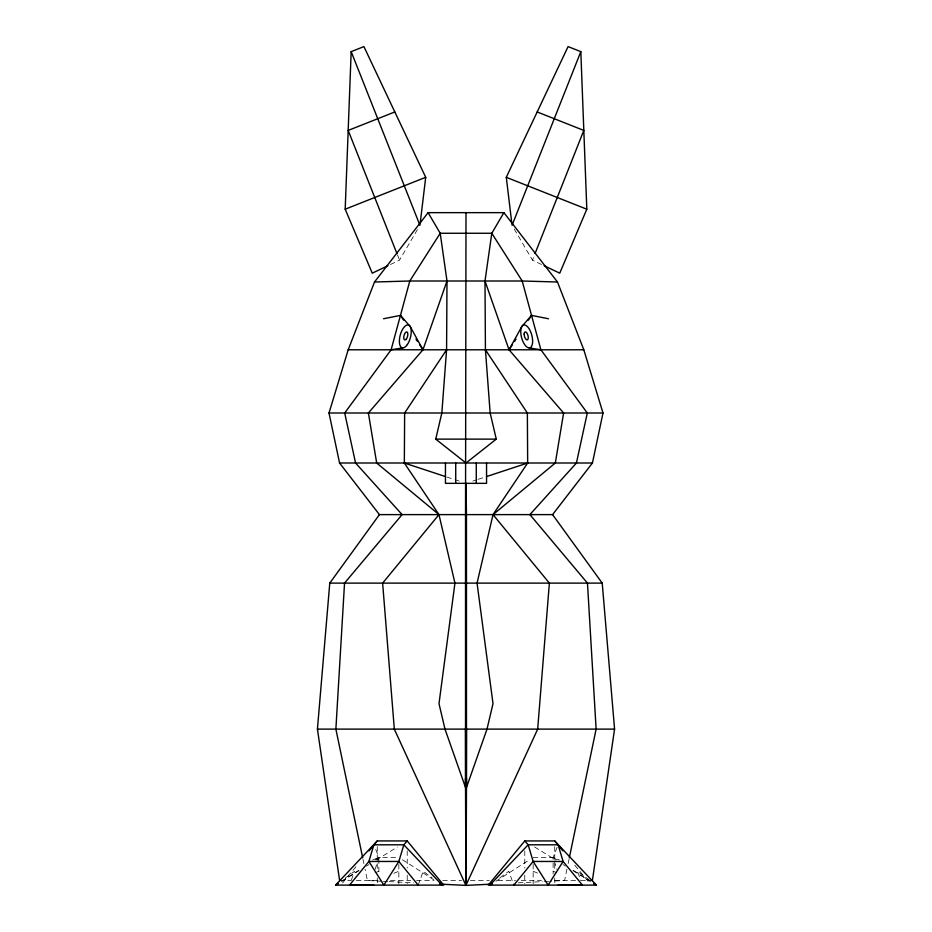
<?xml version="1.0" encoding="UTF-8"?>
<svg xmlns="http://www.w3.org/2000/svg" width="932" height="932" viewBox="0 0 932 932"><rect width="100%" height="100%" fill="white"/><g stroke="black" fill="none" stroke-linecap="round" stroke-linejoin="round"><path stroke-width="0.7" stroke-dasharray="4.66 3.5" d="M566.947 869.207L564.594 880.53L550.101 881.241M568.124 863.545L569.009 859.304M375.13 869.323L378.87 857.44L374.885 847.328M351.364 880.076L354.533 871.269L342.289 880.227M418.2 885.109L423.186 871.269L432.087 877.781M557.115 847.328L553.13 857.44L553.13 874.041M541.55 264.502L532.452 260.156L534.56 254.82M390.45 264.502L399.548 260.156L417.757 229.027M342.58 882.907L357.189 865.234M499.913 877.781L508.814 871.269L513.8 885.109M341.613 881.264L358.436 870.5M375.27 859.747L378.87 857.44L398.838 857.44M495.894 881.264L529.551 859.747M341.776 881.299L359.065 870.639M366.474 866.073L368.944 864.547M376.353 859.98L397.335 847.025M372.637 859.945L378.87 857.44L378.87 874.041M375.13 872.783L378.87 871.269M393.852 873.284L398.838 871.269M472.85 481.087L476.963 479.724M478.337 479.281L485.188 477.021M518.227 882.825L542.855 881.602M544.311 881.532L548.657 881.311M533.162 857.44L553.13 857.44L559.363 859.945M339.621 880.53L351.236 880.53M356.292 880.53L377.367 880.53M390.438 880.53L410.756 880.53M416.569 880.53L433.986 880.53M442.7 880.53L461.573 880.53M470.427 880.53L489.3 880.53M498.014 880.53L515.431 880.53M521.244 880.53L541.562 880.53M554.633 880.53L575.708 880.53M580.764 880.53L592.379 880.53M381.899 881.241L367.406 880.53L365.053 869.207M383.343 881.311L387.689 881.532M389.145 881.602L413.773 882.825M446.812 477.021L453.663 479.281M455.037 479.724L459.15 481.087M553.13 871.269L556.87 872.783M533.162 871.269L538.148 873.284M534.665 847.025L555.647 859.98M563.056 864.547L565.526 866.073M572.935 870.639L590.224 881.299M556.73 859.747L553.13 857.44L556.87 869.323M573.564 870.5L590.387 881.264M402.449 859.747L436.106 881.264M589.711 880.227L577.467 871.269L580.636 880.076M574.811 865.234L589.42 882.907M514.243 229.027L532.452 260.156M397.44 254.82L399.548 260.156M362.991 859.304L363.876 863.545M554.738 846.629L554.738 862.31M554.738 863.731L554.738 870.861M554.738 877.991L554.738 883.687M533.162 864.36L533.162 883.722M524.786 850.904L524.786 868.007M524.786 875.136L524.786 883.687M407.214 850.904L407.214 868.007M407.214 875.136L407.214 883.687M398.838 864.36L398.838 883.722M377.262 846.629L377.262 862.31M377.262 863.731L377.262 870.861M377.262 877.991L377.262 883.687"/><path stroke-width="1.4" d="M465.534 514.615L465.522 787.517L444.995 729.115L438.995 703.648L454.944 583.117L438.972 514.615L404.337 463.006L404.639 413.004L446.579 349.78L446.999 280.998L440.207 233.268L428.103 212.647L374.513 282.012L348.195 349.78L329.008 413.004L339.563 463.006L379.429 514.615L465.534 514.615L466 212.647M466.082 881.055L466.07 885.4L442.747 884.258M466.315 789.893L466.466 729.115M466.513 778.5L466.07 885.4L489.253 884.258M387.852 265.736L372.252 273.169L345.19 209.199L351.178 51.644L363.923 46.6L425.714 177.313L420.111 223.878M446.579 349.78L441.838 413.004L435.733 439.123L466 463.006L496.267 439.123L490.162 413.004L485.421 349.78L485.001 280.998L491.793 233.268L503.897 212.647L557.487 282.012L583.805 349.78L602.992 413.004L592.437 463.006L552.571 514.615L466.466 514.615L466 483.347M339.621 880.53L317.428 729.115L329.777 583.117L379.429 514.615M592.379 880.53L614.572 729.115L602.223 583.117L552.571 514.615M569.301 857.883L596.119 729.115L587.463 583.117L529.9 514.615L576.43 463.006L587.3 413.004L540.886 349.78L522.2 280.998L491.793 233.268L440.207 233.268L409.8 280.998L391.114 349.78L344.7 413.004L355.57 463.006L402.1 514.615L344.537 583.117L335.881 729.115L362.699 857.883M446.999 280.998L422.953 349.78L368.385 413.004L376.679 463.006L438.972 514.615L382.633 583.117L394.318 729.115L465.93 885.4L537.682 729.115L549.367 583.117L493.028 514.615L527.663 463.006L527.361 413.004L485.421 349.78M512.064 225.299L580.822 51.644L568.077 46.6L506.286 177.313L511.889 223.878M535.085 253.492L583.816 130.422L537.182 111.956M580.822 51.644L586.811 209.199L559.748 273.169L544.148 265.736M512.146 345.038L509.047 349.78L563.615 413.004L555.321 463.006L493.028 514.615L477.056 583.117L493.005 703.648L487.005 729.115L466.478 787.517L466.466 514.615M514.476 341.485L516.025 339.108M528.432 320.13L531.543 315.389L548.482 318.756M513.8 885.109L533.151 861.459L563.103 861.459L582.453 885.109L558.117 885.109M369.049 850.869L377.262 840.932L407.214 840.932L443.725 885.109L335.602 885.109L377.262 840.932M524.786 840.932L488.275 885.109L596.398 885.109L554.738 840.932L524.786 840.932L528.164 844.8L533.151 861.459L548.133 885.109L563.103 861.459L558.117 844.8L528.164 844.8L489.882 885.109L492.294 883.571M531.543 315.389L521.827 326.491L509.047 349.78L485.001 280.998M407.214 840.932L403.836 844.8L398.849 861.459L383.868 885.109L368.897 861.459L373.883 844.8L403.836 844.8L442.118 885.109L439.706 883.571M338.071 883.583L335.602 885.109L337.827 883.489M489.882 885.109L492.119 883.489M335.602 885.109L338.001 883.571M394.818 111.956L348.184 130.422L396.916 253.492M345.19 209.199L425.714 177.313M486.551 476.567L527.663 463.006M383.518 318.756L400.457 315.389L410.173 326.491L422.953 349.78L419.854 345.038M391.114 349.78L402.799 347.916M374.513 282.012L409.8 280.998L522.2 280.998L557.487 282.012M373.883 885.109L349.547 885.109L368.897 861.459L398.849 861.459L418.2 885.109M428.103 212.647L503.897 212.647M348.195 349.78L583.805 349.78M329.008 413.004L602.992 413.004M435.733 439.123L496.267 439.123M339.563 463.006L592.437 463.006M329.777 583.117L465.534 583.117M466.466 583.117L602.223 583.117M317.428 729.115L614.572 729.115M529.201 347.916A11.836 5.254 74.8 0 0 530.11 330.604A11.836 5.254 74.8 0 0 520.778 330.72A11.836 5.254 74.8 0 0 529.201 347.916L540.886 349.78M404.337 463.006L445.449 476.567M506.286 177.313L586.811 209.199M593.929 883.583L596.398 885.109L594.173 883.489M593.999 883.571L596.398 885.109M439.881 883.489L442.118 885.109M554.738 840.932L562.951 850.869M400.457 315.389L403.568 320.13M415.975 339.108L417.524 341.485M351.178 51.644L419.936 225.299M465.487 778.5L465.93 885.4L465.918 881.055M465.534 729.115L465.685 789.893M486.551 463.006L486.551 483.347L445.449 483.347L445.449 463.006M476.275 463.006L476.275 483.347M455.725 463.006L455.725 483.347M406.434 338.864A4.112 1.817 -74.8 0 0 407.179 332.107A4.112 1.817 -74.8 0 0 403.789 336.778A4.112 1.817 -74.8 0 0 406.434 338.864M407.342 344.595A11.836 5.254 -74.8 0 0 409.125 325.326A11.836 5.254 -74.8 0 0 399.455 339.33A11.836 5.254 -74.8 0 0 407.342 344.595M524.145 334.075A4.112 1.817 74.8 0 0 527.139 339.9A4.112 1.817 74.8 0 0 527.314 333.761A4.112 1.817 74.8 0 0 524.145 334.075"/></g></svg>
